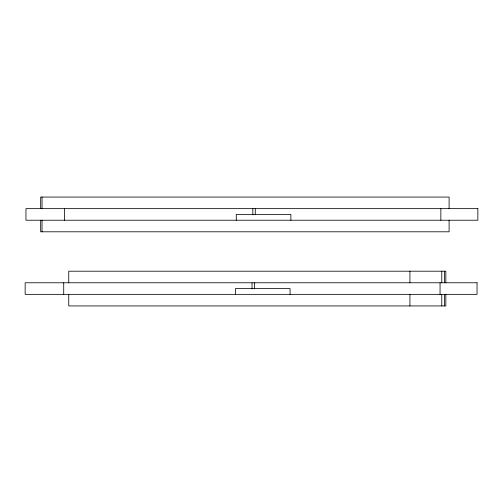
<?xml version="1.0" encoding="UTF-8"?>
<svg xmlns="http://www.w3.org/2000/svg" width="503" height="503" viewBox="0 0 503 503"><rect width="100%" height="100%" fill="white"/><g stroke="black" fill="none" stroke-linecap="round" stroke-linejoin="round"><path stroke-width="0.75" d="M449.097 208.644L449.097 197.063L40.68 197.063L40.68 208.644M449.097 220.226L449.097 231.801L40.68 231.801L40.68 220.226M445.84 282.774L445.84 271.199L68.748 271.199L68.748 282.774M445.84 294.356L445.84 305.937L68.748 305.937L68.748 294.356M444.595 271.199L444.595 282.774M444.595 294.356L444.595 305.937M441.779 271.199L441.779 282.774M441.779 294.356L441.779 305.937M440.861 208.644L440.861 220.226M440.056 282.774L440.056 294.356M409.926 271.199L409.926 282.774M409.926 294.356L409.926 305.937M290.872 220.226L290.872 214.435L236.272 214.435L236.272 220.226M290.068 294.356L290.068 288.565L235.467 288.565L235.467 294.356M255.279 208.644L255.279 214.819M254.474 282.774L254.474 288.955M252.839 208.644L252.839 214.819M252.034 282.774L252.034 288.955M64.522 208.644L64.522 220.226M63.718 282.774L63.718 294.356M42.032 197.063L42.032 208.644M42.032 220.226L42.032 231.801M477.85 208.644L25.955 208.644L25.955 220.226L477.85 220.226L477.85 208.644M477.045 282.774L25.15 282.774L25.15 294.356L477.045 294.356L477.045 282.774"/></g></svg>
